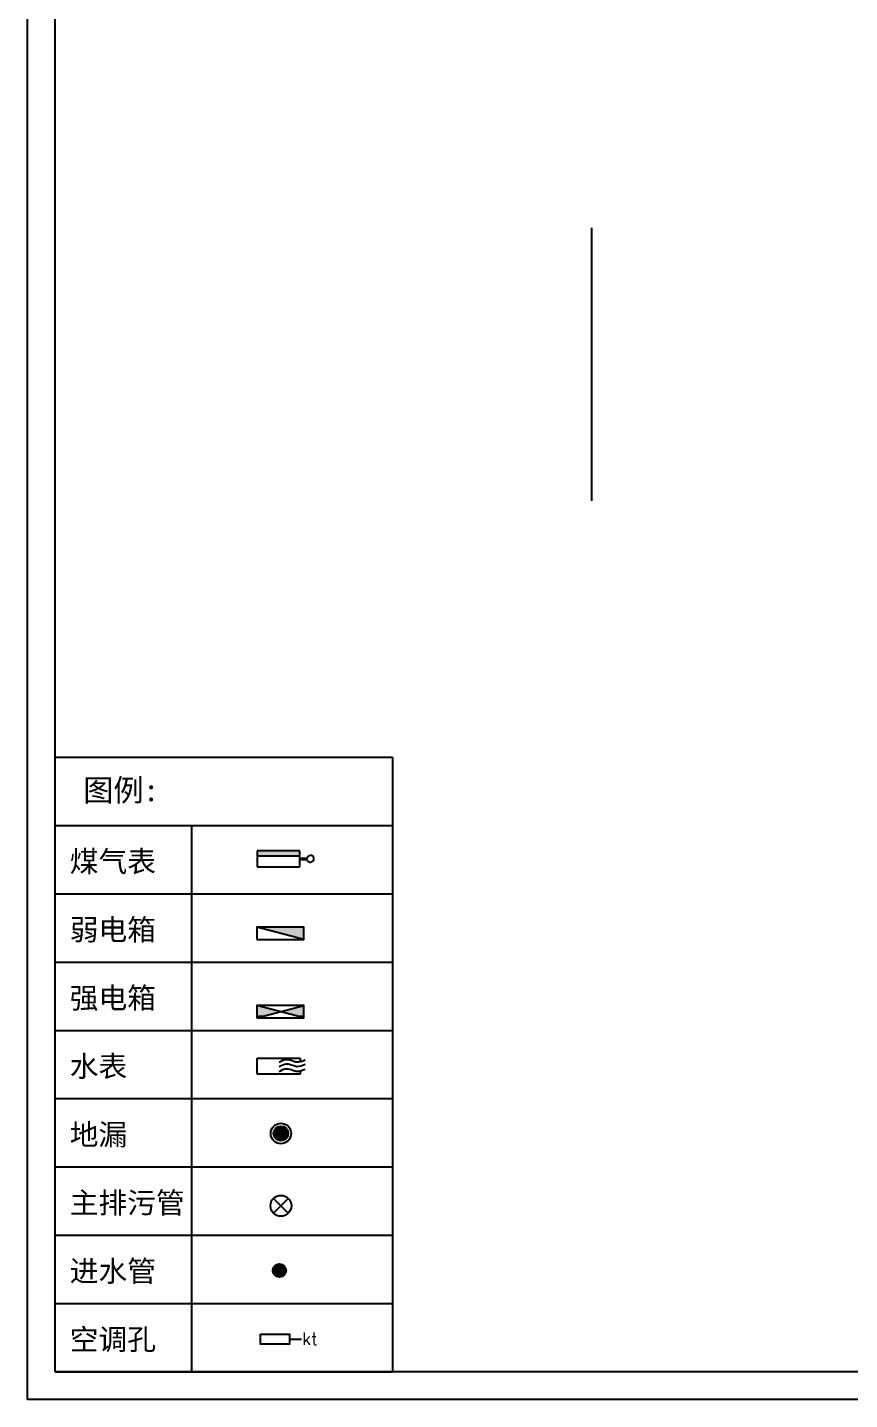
# Model space of a CAD drawing. Header units: millimetres. Extents: x -33522418 to 16198808, y -126322335 to -58690945.
# Drawn here: x -15930339 to -15924317, y -63984905 to -63974857 of the extents above; entities that cross this region are included whole.
import ezdxf

# ---------------------------------------------------------------- set-up
doc = ezdxf.new("R2010")
doc.units = ezdxf.units.MM
doc.header["$LTSCALE"] = 10
doc.linetypes.add('HIDDEN', pattern=[0.375, 0.25, -0.125])
for name, color, linetype in [('LAYER4', 7, 'Continuous'), ('PM-文字', 42, 'Continuous'), ('注释-原有', 255, 'Continuous')]:
    doc.layers.add(name, color=color, linetype=linetype)
doc.styles.add('100比例', font='SimSun.ttf')
doc.styles.add('HZXY', font='complex.shx', dxfattribs={"bigfont": 'HZXY.shx'})

# ---------------------------------------------------------------- blocks, each defined once
blk = doc.blocks.new('AFAGAGAGAG')
at = {"lineweight": -3, "ltscale": 10}
blk.add_hatch(color=256, dxfattribs=at).paths.add_polyline_path([(446435, -1039404), (446435, -1039443), (446749, -1039443), (446749, -1039404)])
at = {"lineweight": -3}
for p, q in [((446435, -1039325), (446749, -1039325)), ((446435, -1039443), (446435, -1039325)), ((446749, -1039404), (446435, -1039404)), ((446749, -1039325), (446749, -1039443)), ((446749, -1039443), (446435, -1039443))]:
    blk.add_line(p, q, dxfattribs=at)
at = {"lineweight": -3, "ltscale": 10}
for p, q in [((446749, -1039379), (446801, -1039379)), ((446749, -1039389), (446801, -1039389))]:
    blk.add_line(p, q, dxfattribs=at)
blk.add_ellipse((446826, -1039384), major_axis=(-25.3, 1.5), ratio=1, start_param=3.201259406112316, end_param=9.4844447132919, dxfattribs=at)
blk = doc.blocks.new('A$C781F1B4E')
for p, q in [((0, 62.6), (167, 62.6)), ((0, 0), (0, 62.6)), ((167, 62.6), (167, 51.6)), ((167, 9.4), (167, 0)), ((167, 0), (0, 0))]:
    blk.add_line(p, q)
at = {"ltscale": 10}
for points in [[(86, 47), (113.8, 57.7), (137.9, 52), (153.4, 47.8), (185.9, 56.1)], [(86, 30.2), (113.8, 40.8), (137.9, 35.2), (153.4, 30.9), (185.9, 39.3)], [(86, 11.1), (113.8, 21.8), (137.9, 16.2), (153.4, 11.9), (185.9, 20.2)]]:
    blk.add_spline(points, degree=3, dxfattribs=at)
blk = doc.blocks.new('rhdfhfd334')
at = {"layer": '注释-原有'}
h = blk.add_hatch(color=256, dxfattribs=at)
h.dxf.hatch_style = 1
h.paths.add_polyline_path([(-11182.5, -769.3), (-11473.3, -769.3), (-11182.5, -845.7)])
blk.add_line((-11182.5, -845.7), (-11473.3, -769.3), dxfattribs=at)
blk.add_lwpolyline([(-11473.3, -845.7), (-11182.5, -845.7), (-11182.5, -769.3), (-11473.3, -769.3)], close=True, dxfattribs=at)
blk = doc.blocks.new('fjfjgfjhf655')
at = {"layer": '注释-原有'}
for points in [[(-11473.3, -1027.7), (-11473.3, -1089.4), (-11416.5, -1089.4), (-11327.5, -1065.9)], [(-11416.5, -1089.4), (-11473.3, -1089.4), (-11473.3, -1104), (-11471.9, -1104)], [(-11182.5, -1027.7), (-11327.5, -1065.9), (-11238.2, -1089.4), (-11182.5, -1089.4)], [(-11182.5, -1089.4), (-11238.2, -1089.4), (-11182.5, -1104)]]:
    blk.add_hatch(color=256, dxfattribs=at).paths.add_polyline_path(points)
for p, q in [((-11182.5, -1104), (-11473.3, -1027.7)), ((-11471.9, -1104), (-11182.5, -1027.7))]:
    blk.add_line(p, q, dxfattribs=at)
blk.add_lwpolyline([(-11473.3, -1104), (-11182.5, -1104), (-11182.5, -1027.7), (-11473.3, -1027.7)], close=True, dxfattribs=at)
blk = doc.blocks.new('A$C28717D7E')
at = {"ltscale": 10}
h = blk.add_hatch(dxfattribs=at)
h.set_pattern_fill('ANSI31', color=8, scale=82.533358, style=0)
h.set_pattern_definition([(45, (-22011.188, -39308.34), (-7.2949872, 7.2949872), [])])
h.paths.add_polyline_path([(129, 75, 1), (21, 75, 1)])
blk.add_circle((75, 75), 74.8, dxfattribs=at)
at = {"color": 8, "ltscale": 10}
blk.add_circle((75, 75), 54.2, dxfattribs=at)
blk = doc.blocks.new('fg raf gf')
blk.add_line((236968.2, 139528.4), (237042.8, 139528.4))
blk.add_lwpolyline([(236790.4, 139559.6), (236968.2, 139559.6), (236968.2, 139497.2), (236790.4, 139497.2)], close=True)
at = {"style": 'HZXY'}
blk.add_text('kt', height=77.41, dxfattribs=at).set_placement((237045.1, 139492.5))
blk = doc.blocks.new('A$C7BEE56EB')
blk.add_hatch(color=256).paths.add_polyline_path([(1690, 741, 1), (1593, 741, 1)])
at = {"color": 4}
for p, q in [((0, 0), (0, 4500)), ((0, 4500), (2470, 4500)), ((2470, 4500), (2470, 0)), ((0, 4000), (2470, 4000)), ((1000, 0), (1000, 4000)), ((0, 3500), (2470, 3500)), ((0, 3000), (2470, 3000)), ((0, 2500), (2470, 2500)), ((0, 2000), (2470, 2000)), ((0, 1500), (2470, 1500)), ((0, 1000), (2470, 1000)), ((0, 500), (2470, 500)), ((0, 0), (2470, 0))]:
    blk.add_line(p, q, dxfattribs=at)
for p, q in [((1707, 1269), (1599, 1161)), ((1599, 1269), (1707, 1161))]:
    blk.add_line(p, q)
for centre, radius in [((1653, 1215), 76.4), ((1642, 741), 48.6)]:
    blk.add_circle(centre, radius)
at = {"color": 4, "xscale": -1, "rotation": 180}
blk.add_blockref('AFAGAGAGAG', (-444957, -1035628), dxfattribs=at)
at = {"color": 5, "xscale": 1.18216098000994, "yscale": 1.182160979985383, "zscale": 1.18216098}
for name, p in [('rhdfhfd334', (15041, 4164)), ('fjfjgfjhf655', (15041, 3897))]:
    blk.add_blockref(name, p, dxfattribs=at)
at = {"ltscale": 10, "xscale": 1.894076091445459, "yscale": 1.894076091445459, "zscale": 1.8940760913146}
blk.add_blockref('A$C781F1B4E', (1478, 2178), dxfattribs=at)
at = {"color": 5}
blk.add_blockref('A$C28717D7E', (1578, 1670), dxfattribs=at)
at = {"layer": '注释-原有', "xscale": 1.187286132198642, "yscale": 1.187286132173631, "zscale": 1.187286132207022}
blk.add_blockref('fg raf gf', (-279634, -165421), dxfattribs=at)
at = {"color": 7, "style": '100比例'}
for s, p in [('煤气表', (106, 3660)), ('弱电箱', (106, 3160)), ('强电箱', (106, 2660)), ('水表', (106, 2160)), ('地漏', (106, 1660)), ('主排污管', (106, 1160)), ('进水管', (106, 660)), ('空调孔', (106, 160))]:
    blk.add_text(s, height=154.4, dxfattribs=at).set_placement(p)
at = {"layer": 'PM-文字', "color": 7, "style": '100比例'}
blk.add_text('图例:', height=162.1, dxfattribs=at).set_placement((205, 4178))

msp = doc.modelspace()

# ---------------------------------------------------------------- linework, layer by layer
for p, q in [((-15930338.7, -63984905.1), (-15930338.7, -63965537.7)), ((-15930338.7, -63984905.1), (-15930338.7, -63965537.7)), ((-15902774.8, -63984905.1), (-15930338.7, -63984905.1)), ((-15902774.8, -63984905.1), (-15930338.7, -63984905.1))]:
    msp.add_line(p, q)
at = {"color": 4}
for p, q in [((-15930134.9, -63984701.3), (-15930134.9, -63965741.5)), ((-15907029.3, -63984701.3), (-15930134.9, -63984701.3))]:
    msp.add_line(p, q, dxfattribs=at)
at = {"layer": 'LAYER4', "color": 8, "linetype": 'HIDDEN', "lineweight": -2, "ltscale": 800}
msp.add_line((-15926205.9, -63976323.7), (-15926205.9, -63979250.9), dxfattribs=at)

# ---------------------------------------------------------------- block references
at = {"color": 1}
msp.add_blockref('A$C7BEE56EB', (-15930134.9, -63984701.3), dxfattribs=at)

doc.saveas('drawing.dxf')
